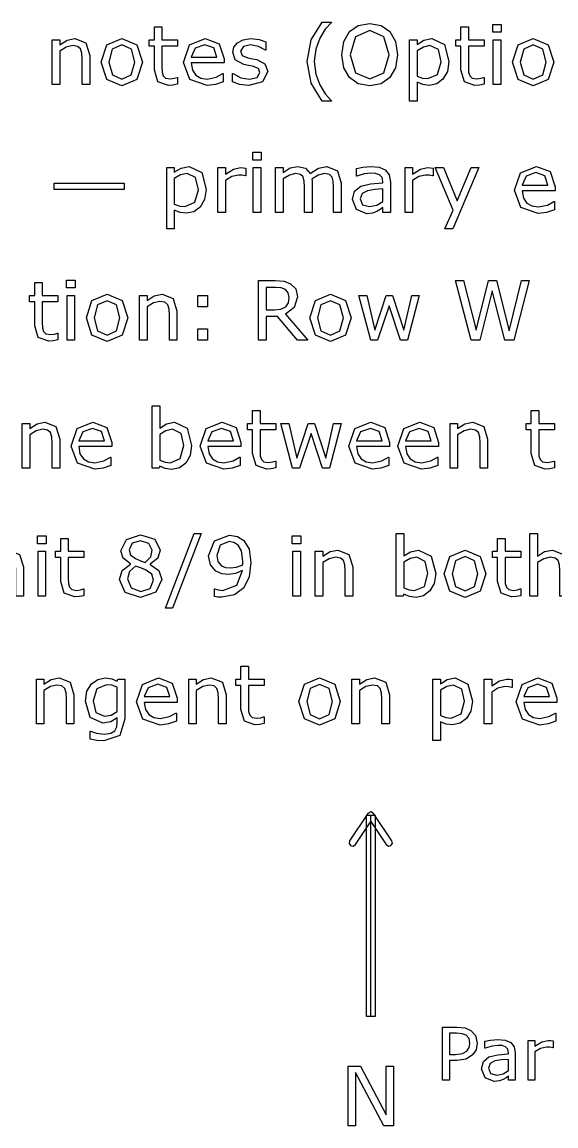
# Model space of a CAD drawing. Extents: x -17 to 192, y 167 to 459.
# Drawn here: x 32.24 to 47.69, y 166.69 to 198.66 of the extents above; entities that cross this region are included whole.
import ezdxf

# ---------------------------------------------------------------- set-up
doc = ezdxf.new("R2010")
doc.units = 0

msp = doc.modelspace()

# ---------------------------------------------------------------- linework, layer by layer
at = {"layer": 'Layer 1', "color": 7}
for points in [[(41.193946, 196.371291), (40.927683, 196.371291), (40.607934, 196.886376), (40.493989, 197.515406), (40.607934, 198.144437), (40.927683, 198.659521), (41.193946, 198.659521), (41.193946, 198.647906), (41.013725, 198.451406), (40.855595, 198.193281), (40.741647, 197.878187), (40.698628, 197.515417), (40.740485, 197.151486), (40.855595, 196.837553), (41.014887, 196.579428), (41.193946, 196.38293), (41.193946, 196.371291)], [(42.888026, 198.382794), (43.049644, 198.097928), (43.106616, 197.715394), (43.04848, 197.331698), (42.888026, 197.05032), (42.634553, 196.873586), (42.302017, 196.814288), (41.969478, 196.87475), (41.716005, 197.05032), (41.554387, 197.33286), (41.498576, 197.715394), (41.554387, 198.094441), (41.717169, 198.382794), (41.97064, 198.557202), (42.302017, 198.617664), (42.635717, 198.55604), (42.888026, 198.382794), (42.888026, 198.382794)], [(46.111081, 198.366509), (45.864585, 198.366509), (45.864585, 198.593238), (46.111081, 198.593238), (46.111081, 198.366509)], [(36.738408, 196.86196), (36.603534, 196.835216), (36.474473, 196.824765), (36.172166, 196.931736), (36.068682, 197.274736), (36.068682, 197.965393), (35.921018, 197.965393), (35.921018, 198.149101), (36.068682, 198.149101), (36.068682, 198.522335), (36.287275, 198.522335), (36.287275, 198.149101), (36.738408, 198.149101), (36.738408, 197.965393), (36.287275, 197.965393), (36.287275, 197.373569), (36.291932, 197.213112), (36.324489, 197.106144), (36.394252, 197.037543), (36.531454, 197.016614), (36.643073, 197.031722), (36.72679, 197.058464), (36.738405, 197.058464), (36.738408, 196.86196)], [(42.867097, 197.715394), (42.715944, 198.23513), (42.303178, 198.418838), (41.888087, 198.23513), (41.738098, 197.715394), (41.891577, 197.193335), (42.303178, 197.013111), (42.713618, 197.193335), (42.867097, 197.715394), (42.867097, 197.715394)], [(45.612276, 196.861952), (45.477399, 196.835208), (45.348338, 196.824757), (45.046031, 196.931728), (44.94255, 197.274728), (44.94255, 197.965385), (44.794884, 197.965385), (44.794884, 198.149093), (44.94255, 198.149093), (44.94255, 198.522327), (45.16114, 198.522327), (45.16114, 198.149093), (45.612276, 198.149093), (45.612276, 197.965385), (45.16114, 197.965385), (45.16114, 197.373561), (45.165797, 197.213104), (45.198351, 197.106136), (45.268117, 197.037535), (45.405316, 197.016607), (45.516936, 197.031714), (45.600653, 197.058456), (45.612268, 197.058456), (45.612276, 196.861952)], [(34.197869, 196.850332), (33.979278, 196.850332), (33.979278, 197.58982), (33.968827, 197.757251), (33.930457, 197.880499), (33.846741, 197.95259), (33.70489, 197.977011), (33.517692, 197.932828), (33.330494, 197.820045), (33.330494, 196.850332), (33.111904, 196.850332), (33.111904, 198.149088), (33.330494, 198.149088), (33.330494, 198.004911), (33.54211, 198.137462), (33.766514, 198.185132), (34.087424, 198.058397), (34.197882, 197.693304), (34.197869, 196.850332)], [(35.725682, 197.499129), (35.5629, 196.997998), (35.12688, 196.814288), (34.688538, 196.997998), (34.52692, 197.499129), (34.688538, 198.00026), (35.12688, 198.185132), (35.5629, 198.00026), (35.725682, 197.499129), (35.725682, 197.499129)], [(35.500114, 197.499129), (35.401282, 197.873525), (35.12688, 197.996773), (34.850156, 197.873525), (34.752485, 197.499129), (34.851317, 197.128221), (35.12688, 197.002647), (35.400121, 197.127059), (35.500114, 197.499129), (35.500114, 197.499129)], [(38.089488, 197.477037), (37.13257, 197.477037), (37.168615, 197.267749), (37.267447, 197.122408), (37.410459, 197.038691), (37.59417, 197.010788), (37.860433, 197.06311), (38.052279, 197.167755), (38.063895, 197.167755), (38.063895, 196.929397), (37.838327, 196.851494), (37.596482, 196.820101), (37.091862, 196.994509), (36.910477, 197.492152), (37.083723, 197.997934), (37.541833, 198.185132), (37.946459, 198.031653), (38.089475, 197.595633), (38.089488, 197.477037)], [(37.87671, 197.644467), (37.789506, 197.91073), (37.53022, 198.004911), (37.250006, 197.90143), (37.13257, 197.644467), (37.87671, 197.644467)], [(39.348712, 197.224728), (39.201046, 196.932885), (38.799909, 196.818939), (38.534807, 196.852658), (38.333658, 196.928233), (38.333658, 197.173568), (38.345273, 197.173568), (38.57549, 197.049156), (38.818499, 197.003811), (39.044066, 197.05032), (39.125457, 197.196822), (39.081272, 197.313093), (38.911515, 197.380533), (38.789431, 197.404954), (38.653393, 197.435185), (38.410385, 197.567736), (38.339458, 197.784), (38.372015, 197.935154), (38.47317, 198.061889), (38.638278, 198.147932), (38.863845, 198.180486), (39.098713, 198.151419), (39.297539, 198.082818), (39.297539, 197.849112), (39.285924, 197.849112), (39.082449, 197.952595), (38.847579, 197.995614), (38.645268, 197.949106), (38.562713, 197.813068), (38.612711, 197.692145), (38.770839, 197.62587), (38.905716, 197.597964), (39.031289, 197.572379), (39.266157, 197.452621), (39.348712, 197.224728), (39.348712, 197.224728)], [(44.597221, 197.515406), (44.551875, 197.225889), (44.423978, 197.004973), (44.242593, 196.871261), (44.022838, 196.824752), (43.83913, 196.846845), (43.672861, 196.915443), (43.672861, 196.371291), (43.454271, 196.371291), (43.454271, 198.149088), (43.672861, 198.149088), (43.672861, 198.01305), (43.868197, 198.135136), (44.100742, 198.185132), (44.465835, 198.007237), (44.597221, 197.515406), (44.597221, 197.515406)], [(44.371654, 197.509586), (44.291427, 197.860727), (44.044931, 197.976998), (43.855407, 197.936302), (43.672861, 197.829334), (43.672861, 197.093333), (43.832153, 197.03636), (43.984468, 197.021253), (44.269334, 197.144501), (44.371654, 197.509593), (44.371654, 197.509586)], [(46.097129, 196.850332), (45.878536, 196.850332), (45.878536, 198.149088), (46.097129, 198.149088), (46.097129, 196.850332)], [(47.636568, 197.499129), (47.473786, 196.997998), (47.037767, 196.814288), (46.599422, 196.997998), (46.437804, 197.499129), (46.599422, 198.00026), (47.037767, 198.185132), (47.473786, 198.00026), (47.636568, 197.499129), (47.636568, 197.499129)], [(47.411001, 197.499129), (47.312168, 197.873525), (47.037767, 197.996773), (46.761039, 197.873525), (46.663371, 197.499129), (46.762204, 197.128221), (47.037767, 197.002647), (47.311007, 197.127059), (47.411001, 197.499129), (47.411001, 197.499129)], [(39.16035, 194.662363), (38.913854, 194.662363), (38.913854, 194.889084), (39.16035, 194.889084), (39.16035, 194.662363)], [(37.56859, 193.811252), (37.523243, 193.521719), (37.395344, 193.300819), (37.213961, 193.167099), (36.994207, 193.120585), (36.810496, 193.14281), (36.64423, 193.211416), (36.64423, 192.667275), (36.425636, 192.667275), (36.425636, 194.445061), (36.64423, 194.445061), (36.64423, 194.309012), (36.839566, 194.431117), (37.072108, 194.481097), (37.437203, 194.303218), (37.56859, 193.811385), (37.56859, 193.811252)], [(38.719682, 194.206566), (38.708067, 194.206566), (38.612724, 194.22297), (38.504592, 194.228791), (38.309256, 194.183441), (38.127871, 194.068348), (38.127871, 193.14617), (37.90928, 193.14617), (37.90928, 194.444929), (38.127871, 194.444929), (38.127871, 194.253079), (38.356926, 194.400743), (38.560401, 194.444929), (38.642956, 194.441489), (38.719695, 194.43117), (38.719682, 194.206566)], [(39.146407, 193.14617), (38.927816, 193.14617), (38.927816, 194.444929), (39.146407, 194.444929), (39.146407, 193.14617)], [(41.474168, 193.14617), (41.255578, 193.14617), (41.255578, 193.885653), (41.247429, 194.047287), (41.216033, 194.171694), (41.139294, 194.247259), (40.995117, 194.272923), (40.811409, 194.226409), (40.627699, 194.110152), (40.633519, 194.047366), (40.635901, 193.977596), (40.635901, 193.14617), (40.41731, 193.14617), (40.41731, 193.885653), (40.409161, 194.048451), (40.377768, 194.172858), (40.301029, 194.247259), (40.156852, 194.272923), (39.976629, 194.228738), (39.797572, 194.115946), (39.797572, 193.14617), (39.578979, 193.14617), (39.578979, 194.444929), (39.797572, 194.444929), (39.797572, 194.300757), (40.001047, 194.433287), (40.218476, 194.480965), (40.442879, 194.425164), (40.581243, 194.270515), (40.823088, 194.430985), (41.056794, 194.480965), (41.371891, 194.350737), (41.474211, 193.989131), (41.474168, 193.14617)], [(42.904311, 193.14617), (42.686885, 193.14617), (42.686885, 193.28452), (42.607819, 193.22872), (42.512477, 193.172919), (42.386903, 193.128734), (42.220634, 193.110213), (41.922978, 193.226471), (41.800891, 193.522963), (41.86368, 193.761325), (42.045062, 193.905497), (42.329928, 193.976431), (42.686885, 194.004345), (42.686885, 194.038053), (42.660141, 194.161296), (42.585727, 194.238051), (42.474107, 194.274087), (42.338069, 194.283348), (42.14622, 194.260064), (41.927629, 194.194951), (41.916014, 194.194951), (41.916014, 194.417015), (42.100886, 194.45538), (42.339244, 194.476282), (42.577601, 194.452998), (42.754335, 194.376243), (42.865954, 194.237892), (42.904324, 194.027443), (42.904311, 193.14617)], [(44.13563, 194.206566), (44.124015, 194.206566), (44.02867, 194.22297), (43.920537, 194.228791), (43.725201, 194.183441), (43.543819, 194.068348), (43.543819, 193.14617), (43.325225, 193.14617), (43.325225, 194.444929), (43.543819, 194.444929), (43.543819, 194.253079), (43.772873, 194.400743), (43.976348, 194.444929), (44.058901, 194.441489), (44.135641, 194.43117), (44.13563, 194.206566)], [(45.464617, 194.444929), (44.706526, 192.667142), (44.47282, 192.667142), (44.714665, 193.208956), (44.197254, 194.444929), (44.43445, 194.444929), (44.833261, 193.48219), (45.235562, 194.444929), (45.464617, 194.444929)], [(47.674944, 193.772888), (46.718029, 193.772888), (46.754073, 193.563576), (46.852903, 193.418241), (46.995918, 193.334527), (47.179626, 193.306613), (47.445889, 193.358948), (47.637738, 193.46359), (47.649353, 193.46359), (47.649353, 193.225227), (47.423785, 193.147334), (47.181938, 193.115928), (46.67732, 193.290341), (46.495935, 193.787995), (46.669182, 194.293772), (47.127291, 194.480965), (47.531918, 194.32748), (47.67493, 193.891474), (47.674944, 193.772888)], [(37.343022, 193.805431), (37.262796, 194.15656), (37.016299, 194.272844), (36.826776, 194.232151), (36.64423, 194.12518), (36.64423, 193.389189), (36.803522, 193.332198), (36.955837, 193.317117), (37.240703, 193.44036), (37.343022, 193.805458), (37.343022, 193.805431)], [(47.462169, 193.940316), (47.374965, 194.206566), (47.115679, 194.300757), (46.835461, 194.197279), (46.718029, 193.940316), (47.462169, 193.940316)], [(35.195482, 193.811252), (33.170027, 193.811252), (33.170027, 193.997281), (35.195482, 193.997281), (35.195482, 193.811252)], [(42.686885, 193.465919), (42.686885, 193.827524), (42.450853, 193.810062), (42.236911, 193.776327), (42.084596, 193.692613), (42.026459, 193.537991), (42.093896, 193.369399), (42.299699, 193.313572), (42.510151, 193.357757), (42.686885, 193.465892), (42.686885, 193.465919)], [(33.273519, 189.453623), (33.138645, 189.4269), (33.009581, 189.416317), (32.707274, 189.523288), (32.603793, 189.866293), (32.603793, 190.556961), (32.456129, 190.556961), (32.456129, 190.740661), (32.603793, 190.740661), (32.603793, 191.113882), (32.822384, 191.113882), (32.822384, 190.740661), (33.273519, 190.740661), (33.273519, 190.556961), (32.822384, 190.556961), (32.822384, 189.965115), (32.82704, 189.804672), (32.859597, 189.697701), (32.92936, 189.629095), (33.066559, 189.608193), (33.178182, 189.623274), (33.261898, 189.650023), (33.273514, 189.650023), (33.273519, 189.453623)], [(33.772324, 190.958201), (33.525828, 190.958201), (33.525828, 191.184922), (33.772324, 191.184922), (33.772324, 190.958201)], [(40.511449, 189.442008), (40.212629, 189.442008), (39.633597, 190.130347), (39.309197, 190.130347), (39.309197, 189.442008), (39.078981, 189.442008), (39.078981, 191.173307), (39.563832, 191.173307), (39.825443, 191.152405), (40.013805, 191.080306), (40.160307, 190.930314), (40.213793, 190.702428), (40.119612, 190.388474), (39.860326, 190.198954), (40.511449, 189.442008)], [(39.97311, 190.686104), (39.946368, 190.817496), (39.860326, 190.91518), (39.741729, 190.961693), (39.580111, 190.975716), (39.309197, 190.975716), (39.309197, 190.322276), (39.541741, 190.322276), (39.732426, 190.340796), (39.87079, 190.412869), (39.94753, 190.524496), (39.973115, 190.686104), (39.97311, 190.686104)], [(46.922676, 191.173307), (46.472705, 189.442008), (46.213419, 189.442008), (45.849488, 190.879117), (45.493695, 189.442008), (45.240224, 189.442008), (44.782112, 191.173307), (45.018144, 191.173307), (45.382075, 189.733843), (45.740191, 191.173307), (45.9739, 191.173307), (46.335503, 189.7199), (46.697108, 191.173307), (46.922676, 191.173307)], [(33.75838, 189.442008), (33.53979, 189.442008), (33.53979, 190.740767), (33.75838, 190.740767), (33.75838, 189.442008)], [(35.29782, 190.090792), (35.13504, 189.589672), (34.699021, 189.405972), (34.260675, 189.589672), (34.099058, 190.090792), (34.260675, 190.591939), (34.699021, 190.776803), (35.13504, 190.591939), (35.29782, 190.090792), (35.29782, 190.090792)], [(35.072252, 190.090792), (34.973422, 190.465203), (34.699021, 190.588446), (34.422293, 190.465203), (34.324625, 190.090792), (34.423455, 189.7199), (34.699021, 189.594328), (34.972258, 189.718735), (35.072252, 190.090792), (35.072252, 190.090792)], [(36.722149, 189.442008), (36.503559, 189.442008), (36.503559, 190.181491), (36.493108, 190.348919), (36.454738, 190.472188), (36.371021, 190.544261), (36.22917, 190.568602), (36.041973, 190.524417), (35.854775, 190.411625), (35.854775, 189.442008), (35.636184, 189.442008), (35.636184, 190.740767), (35.854775, 190.740767), (35.854775, 190.596595), (36.066388, 190.729125), (36.290794, 190.776803), (36.611704, 190.650068), (36.722162, 190.284969), (36.722149, 189.442008)], [(37.60814, 190.409403), (37.330251, 190.409403), (37.330251, 190.740767), (37.60814, 190.740767), (37.60814, 190.409403)], [(41.766022, 190.090792), (41.60324, 189.589672), (41.16722, 189.405972), (40.728878, 189.589672), (40.56726, 190.090792), (40.728878, 190.591939), (41.16722, 190.776803), (41.60324, 190.591939), (41.766022, 190.090792), (41.766022, 190.090792)], [(41.540454, 190.090792), (41.441622, 190.465203), (41.16722, 190.588446), (40.890493, 190.465203), (40.792825, 190.090792), (40.891657, 189.7199), (41.16722, 189.594328), (41.440461, 189.718735), (41.540454, 190.090792), (41.540454, 190.090792)], [(43.737991, 190.740767), (43.399639, 189.442008), (43.197326, 189.442008), (42.863626, 190.443111), (42.532252, 189.442008), (42.331102, 189.442008), (41.989264, 190.740767), (42.217157, 190.740767), (42.455512, 189.735007), (42.779912, 190.740767), (42.960133, 190.740767), (43.292671, 189.735007), (43.518239, 190.740767), (43.737991, 190.740767)], [(37.60814, 189.442008), (37.330251, 189.442008), (37.330251, 189.773372), (37.60814, 189.773372), (37.60814, 189.442008)], [(37.146522, 186.397107), (37.100013, 186.104108), (36.976765, 185.88551), (36.795383, 185.747159), (36.577954, 185.70181), (36.384944, 185.728533), (36.222161, 185.798303), (36.20821, 185.737846), (36.003571, 185.737846), (36.003571, 187.547038), (36.222161, 187.547038), (36.222161, 186.900556), (36.417498, 187.023825), (36.650042, 187.072641), (37.01281, 186.895926), (37.146522, 186.397107), (37.146522, 186.397107)], [(39.580093, 185.749461), (39.445216, 185.722738), (39.316155, 185.712155), (39.013848, 185.819126), (38.910367, 186.162131), (38.910367, 186.852799), (38.762701, 186.852799), (38.762701, 187.036499), (38.910367, 187.036499), (38.910367, 187.40972), (39.128958, 187.40972), (39.128958, 187.036499), (39.580093, 187.036499), (39.580093, 186.852799), (39.128958, 186.852799), (39.128958, 186.260953), (39.133614, 186.10051), (39.166171, 185.993539), (39.235934, 185.924933), (39.373133, 185.904031), (39.484756, 185.919112), (39.56847, 185.945861), (39.580111, 185.945861), (39.580093, 185.749461)], [(47.648194, 185.749488), (47.513318, 185.722765), (47.384257, 185.712181), (47.08195, 185.819152), (46.978468, 186.162158), (46.978468, 186.852825), (46.830805, 186.852825), (46.830805, 187.036525), (46.978468, 187.036525), (46.978468, 187.409746), (47.197059, 187.409746), (47.197059, 187.036525), (47.648194, 187.036525), (47.648194, 186.852825), (47.197059, 186.852825), (47.197059, 186.26098), (47.201716, 186.100536), (47.234273, 185.993565), (47.304035, 185.924959), (47.441235, 185.904057), (47.552857, 185.919138), (47.636574, 185.945888), (47.648189, 185.945888), (47.648194, 185.749488)], [(33.326994, 185.737846), (33.108403, 185.737846), (33.108403, 186.477329), (33.097926, 186.644757), (33.059556, 186.768026), (32.975839, 186.840099), (32.833988, 186.86444), (32.646791, 186.820255), (32.459593, 186.707463), (32.459593, 185.737846), (32.241002, 185.737846), (32.241002, 187.036605), (32.459593, 187.036605), (32.459593, 186.892433), (32.671206, 187.024963), (32.895612, 187.072641), (33.216522, 186.945906), (33.326981, 186.580807), (33.326994, 185.737846)], [(34.83504, 186.364564), (33.878123, 186.364564), (33.914167, 186.155252), (34.012997, 186.009917), (34.156012, 185.926203), (34.339722, 185.898289), (34.605983, 185.950624), (34.797832, 186.055266), (34.809447, 186.055266), (34.809447, 185.816903), (34.583879, 185.73901), (34.342032, 185.707604), (33.837414, 185.882017), (33.656029, 186.379671), (33.829275, 186.885448), (34.287385, 187.072641), (34.692012, 186.919156), (34.835027, 186.48315), (34.83504, 186.364564)], [(38.574341, 186.364564), (37.617424, 186.364564), (37.653468, 186.155252), (37.752301, 186.009917), (37.895313, 185.926203), (38.079023, 185.898289), (38.345287, 185.950624), (38.537133, 186.055266), (38.548748, 186.055266), (38.548748, 185.816903), (38.323181, 185.73901), (38.081336, 185.707604), (37.576715, 185.882017), (37.39533, 186.379671), (37.568577, 186.885448), (38.026686, 187.072641), (38.431313, 186.919156), (38.574328, 186.48315), (38.574341, 186.364564)], [(41.477648, 187.036605), (41.139296, 185.737846), (40.936986, 185.737846), (40.603286, 186.738949), (40.271909, 185.737846), (40.070759, 185.737846), (39.728921, 187.036605), (39.956814, 187.036605), (40.195172, 186.030845), (40.519569, 187.036605), (40.69979, 187.036605), (41.032328, 186.030845), (41.257896, 187.036605), (41.477648, 187.036605)], [(42.879887, 186.364564), (41.92297, 186.364564), (41.959014, 186.155252), (42.057844, 186.009917), (42.200859, 185.926203), (42.384569, 185.898289), (42.650833, 185.950624), (42.842679, 186.055266), (42.854321, 186.055266), (42.854321, 185.816903), (42.628753, 185.73901), (42.386908, 185.707604), (41.882288, 185.882017), (41.700903, 186.379671), (41.874149, 186.885448), (42.332259, 187.072641), (42.736885, 186.919156), (42.879901, 186.48315), (42.879887, 186.364564)], [(44.298404, 186.364564), (43.341487, 186.364564), (43.377531, 186.155252), (43.476361, 186.009917), (43.619376, 185.926203), (43.803086, 185.898289), (44.069347, 185.950624), (44.261196, 186.055266), (44.272811, 186.055266), (44.272811, 185.816903), (44.047243, 185.73901), (43.805396, 185.707604), (43.300778, 185.882017), (43.119393, 186.379671), (43.292639, 186.885448), (43.750749, 187.072641), (44.155376, 186.919156), (44.298391, 186.48315), (44.298404, 186.364564)], [(45.715757, 185.737846), (45.497166, 185.737846), (45.497166, 186.477329), (45.486715, 186.644757), (45.448345, 186.768026), (45.364629, 186.840099), (45.222778, 186.86444), (45.03558, 186.820255), (44.848382, 186.707463), (44.848382, 185.737846), (44.629792, 185.737846), (44.629792, 187.036605), (44.848382, 187.036605), (44.848382, 186.892433), (45.059996, 187.024963), (45.284402, 187.072641), (45.605312, 186.945906), (45.71577, 186.580807), (45.715757, 185.737846)], [(34.622262, 186.531992), (34.535059, 186.798242), (34.275773, 186.892433), (33.995555, 186.788955), (33.878123, 186.531992), (34.622262, 186.531992)], [(36.920957, 186.391287), (36.844217, 186.743605), (36.596557, 186.86452), (36.403546, 186.822663), (36.222161, 186.716856), (36.222161, 185.972716), (36.381454, 185.914587), (36.533771, 185.898183), (36.817473, 186.016796), (36.920957, 186.391181), (36.920957, 186.391287)], [(38.361564, 186.531992), (38.27436, 186.798242), (38.015074, 186.892433), (37.734859, 186.788955), (37.617424, 186.531992), (38.361564, 186.531992)], [(42.66711, 186.531992), (42.579906, 186.798242), (42.32062, 186.892433), (42.040405, 186.788955), (41.92297, 186.531992), (42.66711, 186.531992)], [(44.085626, 186.531992), (43.998423, 186.798242), (43.739136, 186.892433), (43.458919, 186.788955), (43.341487, 186.531992), (44.085626, 186.531992)], [(37.425583, 183.842876), (36.591914, 181.680228), (36.390764, 181.680228), (37.220944, 183.842876), (37.425583, 183.842876)], [(44.213542, 182.692945), (44.167031, 182.399946), (44.043783, 182.181348), (43.8624, 182.042997), (43.644971, 181.997648), (43.451961, 182.024371), (43.289179, 182.094141), (43.275235, 182.033684), (43.070596, 182.033684), (43.070596, 183.842876), (43.289187, 183.842876), (43.289187, 183.196394), (43.484523, 183.319663), (43.717068, 183.368479), (44.079835, 183.191764), (44.21355, 182.692945), (44.213542, 182.692945)], [(48.023767, 182.033552), (47.805177, 182.033552), (47.805177, 182.773035), (47.794726, 182.940463), (47.756356, 183.063732), (47.672642, 183.135804), (47.530788, 183.160146), (47.34359, 183.115961), (47.156393, 183.003169), (47.156393, 182.033684), (46.937802, 182.033684), (46.937802, 183.842876), (47.156393, 183.842876), (47.156393, 183.188271), (47.368009, 183.320801), (47.592412, 183.368479), (47.913322, 183.241744), (48.02378, 182.876645), (48.023767, 182.033552)], [(32.932831, 183.54985), (32.686335, 183.54985), (32.686335, 183.776572), (32.932831, 183.776572), (32.932831, 183.54985)], [(34.025794, 182.045299), (33.890921, 182.018576), (33.761857, 182.007993), (33.459552, 182.114964), (33.356069, 182.457969), (33.356069, 183.148637), (33.208405, 183.148637), (33.208405, 183.332337), (33.356069, 183.332337), (33.356069, 183.705558), (33.574659, 183.705558), (33.574659, 183.332337), (34.025794, 183.332337), (34.025794, 183.148637), (33.574659, 183.148637), (33.574659, 182.556791), (33.579316, 182.396348), (33.611873, 182.289377), (33.681636, 182.220771), (33.818838, 182.199869), (33.930457, 182.21495), (34.014174, 182.241699), (34.025789, 182.241699), (34.025794, 182.045299)], [(36.283793, 182.516204), (36.108224, 182.142983), (35.668717, 181.994155), (35.219908, 182.139491), (35.053639, 182.511574), (35.137353, 182.772003), (35.373384, 182.958058), (35.373384, 182.964937), (35.166422, 183.127735), (35.100147, 183.348635), (35.260601, 183.674204), (35.668717, 183.804432), (36.082644, 183.680025), (36.237285, 183.363743), (36.164035, 183.132365), (35.948932, 182.95565), (35.948932, 182.948771), (36.197754, 182.776686), (36.283793, 182.51623), (36.283793, 182.516204)], [(36.00823, 183.36152), (35.911724, 183.559164), (35.667553, 183.633591), (35.42687, 183.56382), (35.333853, 183.375464), (35.380362, 183.230128), (35.523377, 183.121993), (35.646625, 183.06733), (35.804755, 183.01153), (35.964048, 183.170835), (36.00823, 183.36152), (36.00823, 183.36152)], [(38.863867, 183.003381), (38.811543, 182.591795), (38.65574, 182.276703), (38.390639, 182.072049), (38.016243, 181.999976), (37.902298, 182.006855), (37.806955, 182.026699), (37.806955, 182.24879), (37.818571, 182.24879), (37.913913, 182.215056), (38.051115, 182.199974), (38.453416, 182.353459), (38.623173, 182.779014), (38.419698, 182.685987), (38.211569, 182.6581), (38.017397, 182.679002), (37.844151, 182.760388), (37.68951, 182.940595), (37.63835, 183.202215), (37.812758, 183.633591), (38.238313, 183.799855), (38.470858, 183.760326), (38.658053, 183.644042), (38.810371, 183.395228), (38.863856, 183.003381), (38.863867, 183.003381)], [(38.628996, 183.053387), (38.591791, 183.342894), (38.489471, 183.51265), (38.372036, 183.587077), (38.235998, 183.610361), (37.970899, 183.505718), (37.874392, 183.211555), (37.905785, 183.031321), (38.011595, 182.909242), (38.126701, 182.8604), (38.266229, 182.848758), (38.449937, 182.8731), (38.624345, 182.944008), (38.626726, 182.991686), (38.629107, 183.053308), (38.628996, 183.053387)], [(40.307961, 183.549877), (40.061465, 183.549877), (40.061465, 183.776598), (40.307961, 183.776598), (40.307961, 183.549877)], [(46.673851, 182.045193), (46.538978, 182.01847), (46.409914, 182.007887), (46.107609, 182.114858), (46.004126, 182.457863), (46.004126, 183.148531), (45.856462, 183.148531), (45.856462, 183.332231), (46.004126, 183.332231), (46.004126, 183.705452), (46.222719, 183.705452), (46.222719, 183.332231), (46.673851, 183.332231), (46.673851, 183.148531), (46.222719, 183.148531), (46.222719, 182.556685), (46.227376, 182.396242), (46.259932, 182.289271), (46.329695, 182.220665), (46.466897, 182.199763), (46.578517, 182.214844), (46.662234, 182.241593), (46.673849, 182.241593), (46.673851, 182.045193)], [(32.27706, 182.033658), (32.058469, 182.033658), (32.058469, 182.773141), (32.047992, 182.940569), (32.009624, 183.063838), (31.925908, 183.13591), (31.784057, 183.160252), (31.596859, 183.116067), (31.409661, 183.003275), (31.409661, 182.033684), (31.191071, 182.033684), (31.191071, 183.332443), (31.409661, 183.332443), (31.409661, 183.188271), (31.621275, 183.320801), (31.845681, 183.368479), (32.166591, 183.241744), (32.277049, 182.876645), (32.27706, 182.033658)], [(32.918888, 182.033658), (32.700297, 182.033658), (32.700297, 183.332416), (32.918888, 183.332416), (32.918888, 182.033658)], [(40.294017, 182.033684), (40.075427, 182.033684), (40.075427, 183.332443), (40.294017, 183.332443), (40.294017, 182.033684)], [(41.812528, 182.033684), (41.593937, 182.033684), (41.593937, 182.773167), (41.583486, 182.940595), (41.545116, 183.063864), (41.4614, 183.135937), (41.319549, 183.160278), (41.132351, 183.116093), (40.945153, 183.003301), (40.945153, 182.033684), (40.726563, 182.033684), (40.726563, 183.332443), (40.945153, 183.332443), (40.945153, 183.188271), (41.156767, 183.320801), (41.381173, 183.368479), (41.702083, 183.241744), (41.812541, 182.876645), (41.812528, 182.033684)], [(45.661126, 182.682362), (45.498344, 182.181242), (45.062324, 181.997542), (44.623979, 182.181242), (44.462361, 182.682362), (44.623979, 183.183509), (45.062324, 183.368373), (45.498344, 183.183509), (45.661126, 182.682362), (45.661126, 182.682362)], [(36.044274, 182.494111), (35.996602, 182.665032), (35.812894, 182.79526), (35.693133, 182.842938), (35.519889, 182.904559), (35.351294, 182.74991), (35.288506, 182.52901), (35.396639, 182.269718), (35.67104, 182.167404), (35.941955, 182.254611), (36.044274, 182.494111), (36.044274, 182.494111)], [(43.987974, 182.687125), (43.911234, 183.039443), (43.663574, 183.160358), (43.470564, 183.118501), (43.289179, 183.012694), (43.289179, 182.268554), (43.448471, 182.210425), (43.600789, 182.194021), (43.88449, 182.312634), (43.987974, 182.687019), (43.987974, 182.687125)], [(45.435558, 182.682362), (45.336726, 183.056774), (45.062324, 183.180016), (44.785597, 183.056774), (44.687928, 182.682362), (44.786761, 182.31147), (45.062324, 182.185899), (45.335564, 182.310306), (45.435558, 182.682362), (45.435558, 182.682362)], [(39.242903, 178.341164), (39.108029, 178.314441), (38.978968, 178.303857), (38.676661, 178.410828), (38.573177, 178.753834), (38.573177, 179.444501), (38.425513, 179.444501), (38.425513, 179.628201), (38.573177, 179.628201), (38.573177, 180.001422), (38.79177, 180.001422), (38.79177, 179.628201), (39.242903, 179.628201), (39.242903, 179.444501), (38.79177, 179.444501), (38.79177, 178.852656), (38.796427, 178.692212), (38.828984, 178.585241), (38.898747, 178.516635), (39.035949, 178.495733), (39.147568, 178.510814), (39.231285, 178.537564), (39.2429, 178.537564), (39.242903, 178.341164)], [(33.738603, 178.329548), (33.520012, 178.329548), (33.520012, 179.069031), (33.509535, 179.23646), (33.471165, 179.359729), (33.387448, 179.431801), (33.245597, 179.456143), (33.0584, 179.411958), (32.871202, 179.299166), (32.871202, 178.329522), (32.652611, 178.329522), (32.652611, 179.628281), (32.871202, 179.628281), (32.871202, 179.484109), (33.082818, 179.616639), (33.307221, 179.664317), (33.628132, 179.537582), (33.73859, 179.172483), (33.738603, 178.329548)], [(35.212931, 178.477212), (35.062939, 177.992364), (34.601342, 177.837715), (34.399028, 177.852796), (34.206015, 177.893516), (34.206015, 178.116744), (34.21763, 178.116744), (34.387387, 178.065574), (34.619931, 178.034194), (34.804804, 178.060944), (34.918749, 178.135345), (34.976886, 178.244644), (34.994322, 178.387651), (34.994322, 178.506263), (34.804798, 178.387651), (34.575743, 178.349286), (34.205997, 178.516714), (34.069959, 178.991112), (34.11647, 179.279454), (34.245531, 179.489904), (34.429239, 179.617803), (34.644342, 179.664317), (34.832704, 179.641033), (34.994322, 179.572454), (35.008265, 179.628254), (35.212904, 179.628254), (35.212931, 178.477212)], [(34.99434, 178.686497), (34.99434, 179.394601), (34.831558, 179.450401), (34.68273, 179.467864), (34.399028, 179.346949), (34.295545, 178.995821), (34.372284, 178.664431), (34.626922, 178.551666), (34.817607, 178.587702), (34.99434, 178.686524), (34.99434, 178.686497)], [(36.730277, 178.956266), (35.77336, 178.956266), (35.809404, 178.746955), (35.908236, 178.601619), (36.051251, 178.517905), (36.234959, 178.489992), (36.501222, 178.542326), (36.693072, 178.646969), (36.704687, 178.646969), (36.704687, 178.408606), (36.479119, 178.330713), (36.237274, 178.299307), (35.732654, 178.47372), (35.551272, 178.971374), (35.724515, 179.477151), (36.182627, 179.664343), (36.587252, 179.510859), (36.730267, 179.074852), (36.730277, 178.956266)], [(36.5175, 179.123694), (36.430296, 179.389944), (36.17101, 179.484136), (35.890795, 179.380657), (35.77336, 179.123694), (36.5175, 179.123694)], [(38.147625, 178.329522), (37.929031, 178.329522), (37.929031, 179.069005), (37.918554, 179.236433), (37.880184, 179.359702), (37.79647, 179.431775), (37.654616, 179.456116), (37.467419, 179.411931), (37.280224, 179.299139), (37.280224, 178.329522), (37.06163, 178.329522), (37.06163, 179.628281), (37.280224, 179.628281), (37.280224, 179.484109), (37.491837, 179.616639), (37.716241, 179.664317), (38.037153, 179.537582), (38.147611, 179.172483), (38.147625, 178.329522)], [(41.450906, 178.978332), (41.288124, 178.477212), (40.852107, 178.293512), (40.413762, 178.477212), (40.252144, 178.978332), (40.413762, 179.479479), (40.852107, 179.664343), (41.288124, 179.479479), (41.450906, 178.978332), (41.450906, 178.978332)], [(41.225339, 178.978332), (41.126506, 179.352744), (40.852107, 179.475987), (40.57538, 179.352744), (40.477712, 178.978332), (40.576541, 178.60744), (40.852107, 178.481869), (41.125345, 178.606276), (41.225339, 178.978332), (41.225339, 178.978332)], [(42.875236, 178.329548), (42.656645, 178.329548), (42.656645, 179.069031), (42.646168, 179.23646), (42.607798, 179.359729), (42.524081, 179.431801), (42.382231, 179.456143), (42.195033, 179.411958), (42.007835, 179.299166), (42.007835, 178.329522), (41.789244, 178.329522), (41.789244, 179.628281), (42.007835, 179.628281), (42.007835, 179.484109), (42.219448, 179.616639), (42.443855, 179.664317), (42.764765, 179.537582), (42.875223, 179.172483), (42.875236, 178.329548)], [(45.27625, 178.994631), (45.230903, 178.705098), (45.103004, 178.484197), (44.921619, 178.350477), (44.701867, 178.303963), (44.518156, 178.325924), (44.351887, 178.39453), (44.351887, 177.850389), (44.133296, 177.850389), (44.133296, 179.628175), (44.351887, 179.628175), (44.351887, 179.492126), (44.547226, 179.614231), (44.779768, 179.664211), (45.144861, 179.486332), (45.27625, 178.994498), (45.27625, 178.994631)], [(45.050682, 178.98881), (44.970455, 179.339938), (44.723957, 179.456222), (44.534436, 179.415529), (44.351887, 179.308558), (44.351887, 178.572568), (44.511182, 178.515577), (44.663497, 178.500496), (44.948363, 178.623738), (45.050682, 178.988836), (45.050682, 178.98881)], [(46.427339, 179.389944), (46.415724, 179.389944), (46.320382, 179.406348), (46.212247, 179.412169), (46.01691, 179.36682), (45.835528, 179.251726), (45.835528, 178.329522), (45.616935, 178.329522), (45.616935, 179.628281), (45.835528, 179.628281), (45.835528, 179.436431), (46.064583, 179.584095), (46.268058, 179.628281), (46.35061, 179.624841), (46.42735, 179.614258), (46.427339, 179.389944)], [(47.720282, 178.956266), (46.763365, 178.956266), (46.799409, 178.746955), (46.898242, 178.601619), (47.041257, 178.517905), (47.224965, 178.489992), (47.491228, 178.542326), (47.683077, 178.646969), (47.694692, 178.646969), (47.694692, 178.408606), (47.469124, 178.330713), (47.22728, 178.299307), (46.722659, 178.47372), (46.541277, 178.971374), (46.71452, 179.477151), (47.172633, 179.664343), (47.577257, 179.510859), (47.720272, 179.074852), (47.720282, 178.956266)], [(47.507505, 179.123694), (47.420301, 179.389944), (47.161015, 179.484136), (46.8808, 179.380657), (46.763365, 179.123694), (47.507505, 179.123694)], [(42.250598, 175.73899), (41.721432, 174.945241), (41.706447, 174.870558), (41.748821, 174.807261), (41.8235, 174.792277), (41.886796, 174.834645), (42.33328, 175.504384), (42.779764, 174.834645), (42.84306, 174.792277), (42.917739, 174.807261), (42.960113, 174.870558), (42.945128, 174.945241), (42.415962, 175.73899), (42.33328, 175.783355), (42.250598, 175.73899), (42.250598, 175.73899)], [(42.200989, 175.683692), (42.200989, 169.862866), (42.465572, 169.862866), (42.465572, 175.683692), (42.200989, 175.683692)], [(42.33328, 169.862866), (42.33328, 175.683692)], [(45.41836, 169.084622), (45.382186, 168.894439), (45.282968, 168.743548), (45.094865, 168.623665), (44.820979, 168.584401), (44.616343, 168.584401), (44.616343, 168.010785), (44.411704, 168.010785), (44.411704, 169.549706), (44.829248, 169.549706), (45.063859, 169.525893), (45.23439, 169.45353), (45.369783, 169.306765), (45.41836, 169.084569), (45.41836, 169.084622)], [(45.205453, 169.07933), (45.177547, 169.217813), (45.092799, 169.313936), (44.97911, 169.359417), (44.818913, 169.37397), (44.616343, 169.37397), (44.616343, 168.759026), (44.788941, 168.759026), (44.990479, 168.780722), (45.116569, 168.852027), (45.184781, 168.956405), (45.205445, 169.079409), (45.205453, 169.07933)], [(46.518033, 168.010653), (46.324763, 168.010653), (46.324763, 168.133631), (46.254482, 168.084022), (46.169733, 168.034412), (46.058111, 167.995148), (45.910318, 167.978744), (45.645735, 168.08209), (45.537213, 168.345641), (45.593025, 168.557519), (45.754256, 168.685683), (46.00747, 168.748733), (46.324763, 168.773604), (46.324763, 168.803582), (46.301004, 168.913145), (46.234858, 168.981355), (46.135639, 169.013396), (46.014717, 169.021598), (45.844185, 169.00096), (45.649883, 168.94307), (45.639538, 168.94307), (45.639538, 169.140475), (45.803871, 169.17458), (46.015744, 169.193101), (46.227616, 169.172463), (46.384712, 169.104254), (46.483931, 168.981275), (46.518038, 168.794189), (46.518033, 168.010653)], [(47.612536, 168.95323), (47.602191, 168.95323), (47.517443, 168.967782), (47.421325, 168.973073), (47.247692, 168.932777), (47.086461, 168.830463), (47.086461, 168.010785), (46.892159, 168.010785), (46.892159, 169.16524), (47.086461, 169.16524), (47.086461, 168.99469), (47.290065, 169.125949), (47.470934, 169.16524), (47.544314, 169.162065), (47.612526, 169.152805), (47.612536, 168.95323)], [(46.324763, 168.294868), (46.324763, 168.61631), (46.114957, 168.600699), (45.924788, 168.570722), (45.789395, 168.496295), (45.73772, 168.358844), (45.797664, 168.208984), (45.980599, 168.159375), (46.167667, 168.198639), (46.324763, 168.294762), (46.324763, 168.294868)], [(42.996029, 166.68787), (42.711163, 166.68787), (41.890283, 168.236607), (41.890283, 166.68787), (41.675183, 166.68787), (41.675183, 168.419169), (42.032137, 168.419169), (42.780925, 167.00529), (42.780925, 168.419169), (42.996029, 168.419169), (42.996029, 166.68787)]]:
    msp.add_lwpolyline(points, dxfattribs=at)

doc.saveas('drawing.dxf')
